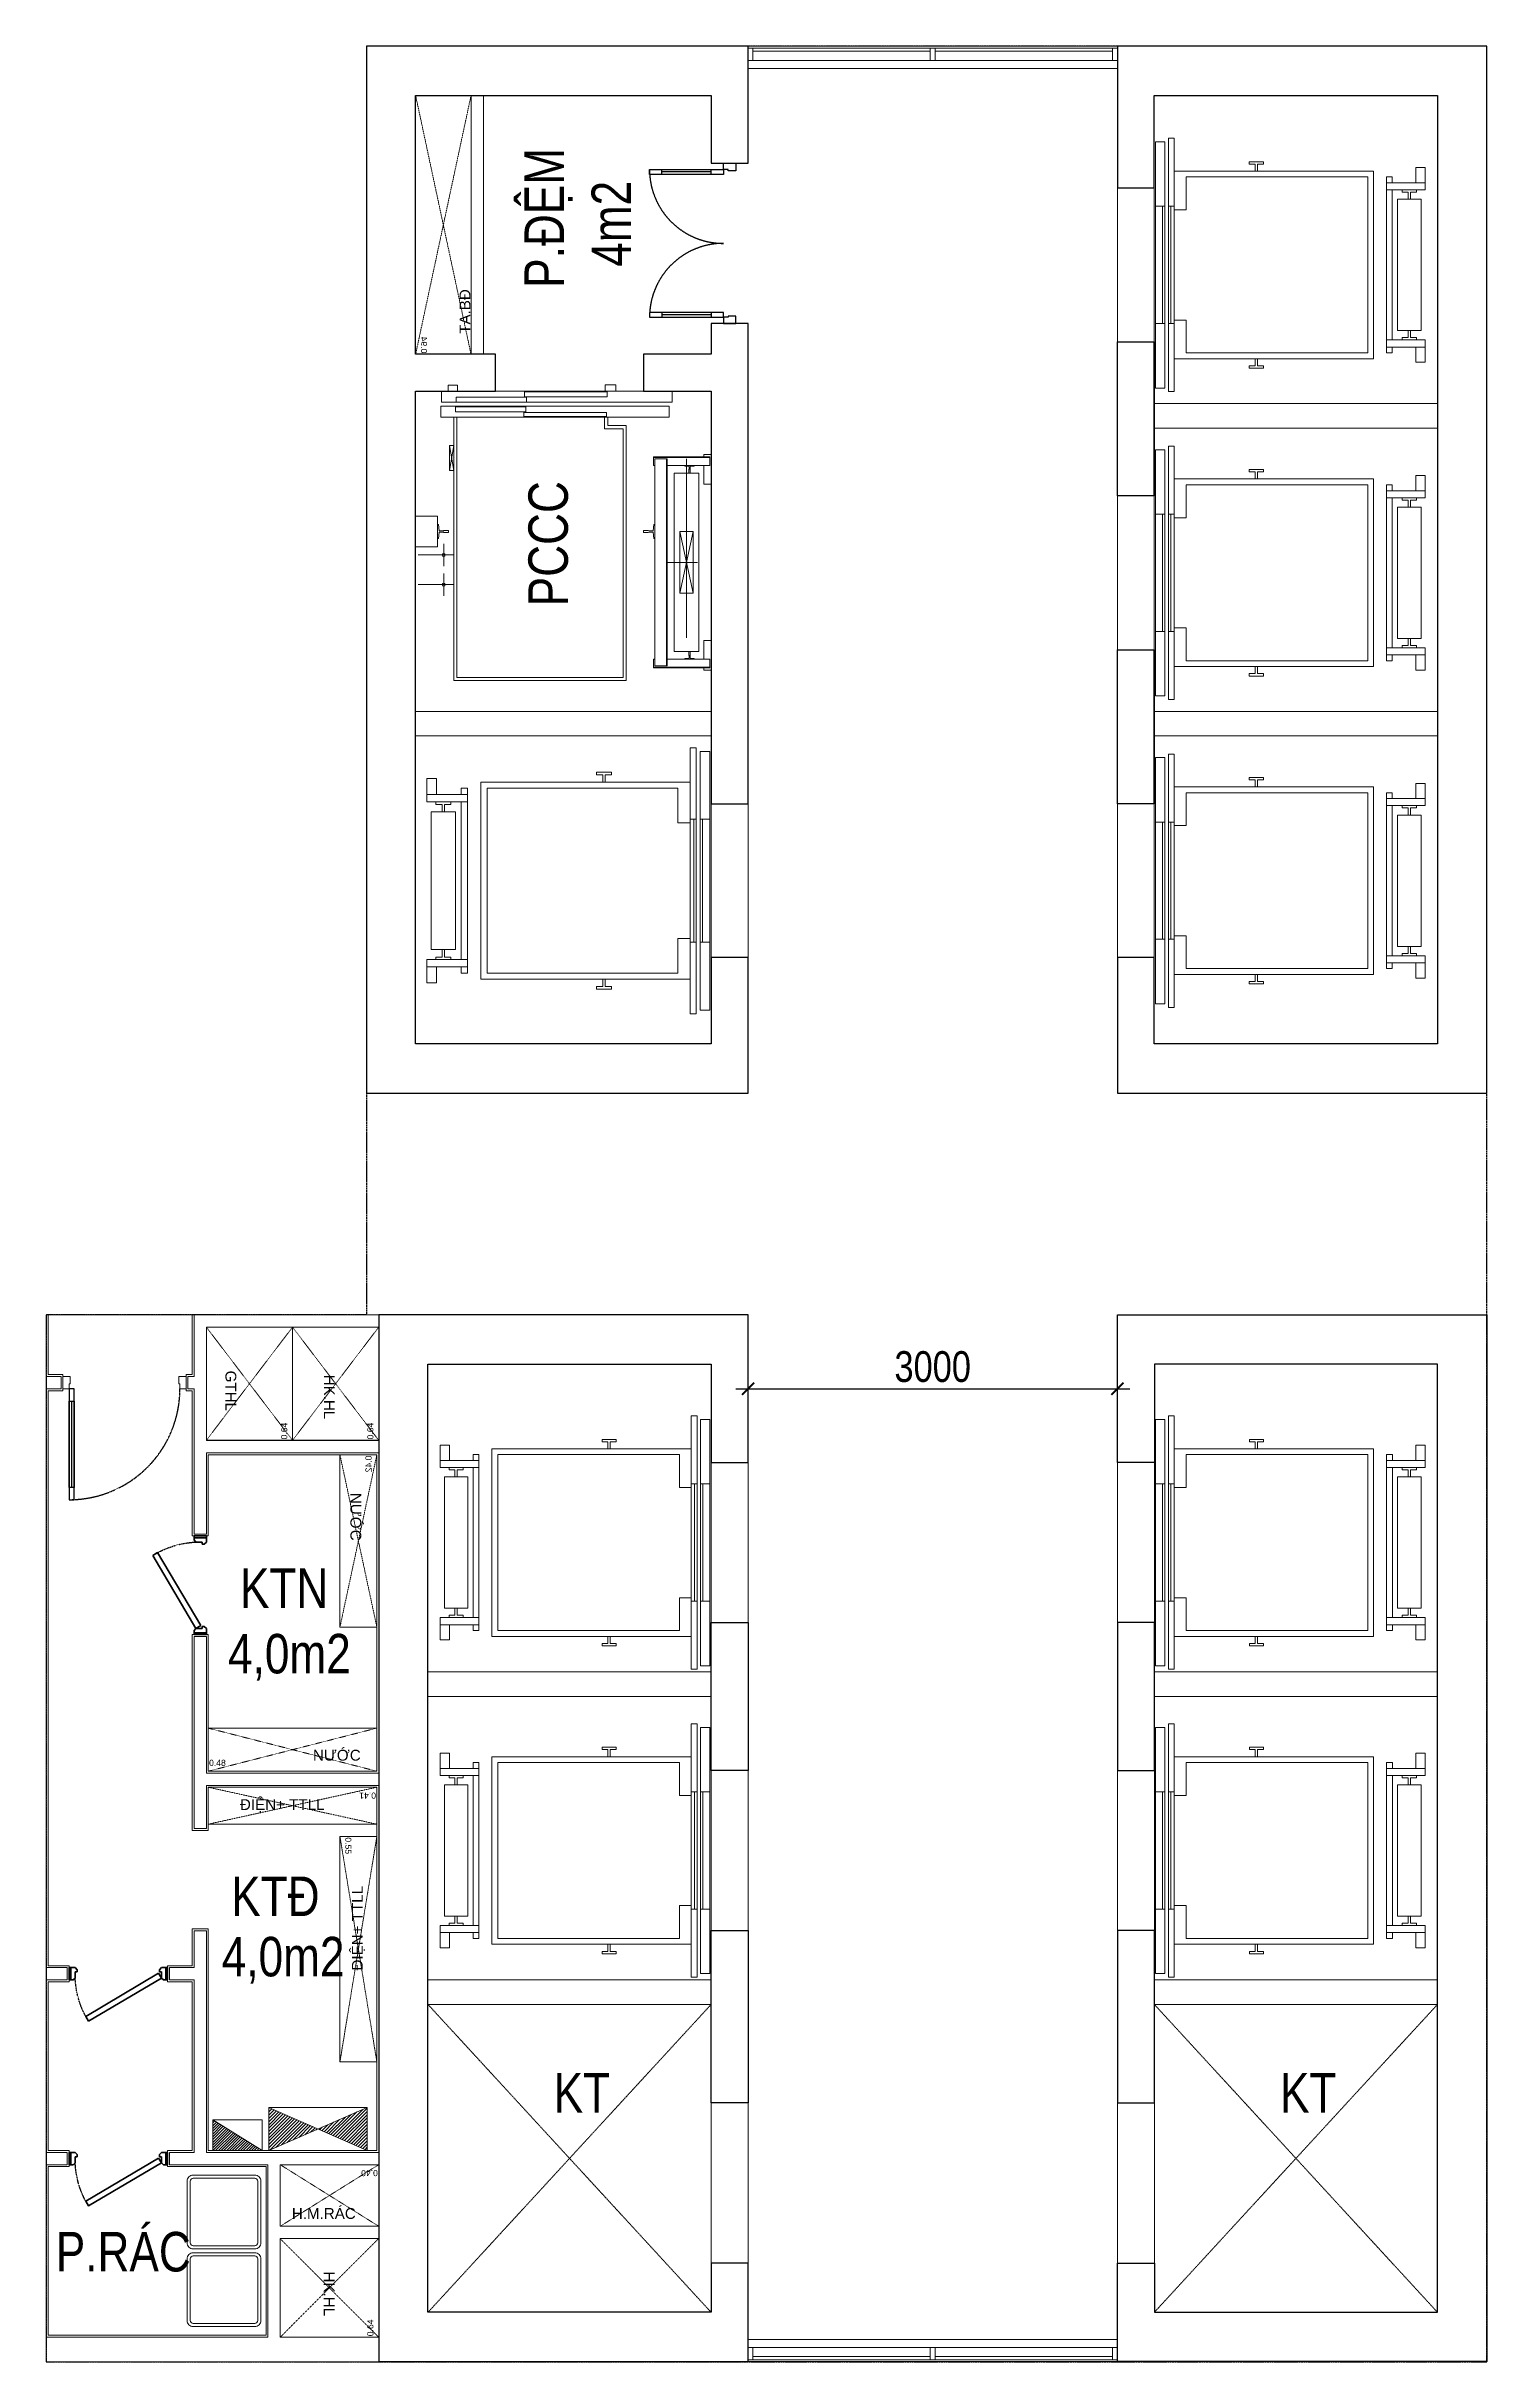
# Model space of a CAD drawing. Header units: millimetres. Extents: x -8700 to 3000, y -10301 to 8500.
import ezdxf
from ezdxf.enums import TextEntityAlignment as Align
from ezdxf.xclip import XClip

# ---------------------------------------------------------------- set-up
doc = ezdxf.new("R2010")
doc.units = ezdxf.units.MM
doc.header["$XCLIPFRAME"] = 2
for name, pattern in [('250602-MB CO CAU CĂN HO X1-3A-1$0$Xr_truc thang N3 tang dien hinh$0$T-Can ho$0$HIDDEN3', [0.2, 0.1, -0.1]), ('HIDDEN', [9.525, 6.35, -3.175]), ('HIDDEN3', [0.2, 0.1, -0.1]), ('Xr_truc thang N3 tang dien hinh$0$T-Can ho$0$HIDDEN3', [0.2, 0.1, -0.1]), ('XREF MB$0$HIDDEN', [0.375, 0.25, -0.125]), ('Xref Y2-Y4 ME$0$Xref MB Y2.Y4$0$Xr_truc thang N3 tang dien hinh$0$T-Can ho$0$HIDDEN3', [0.2, 0.1, -0.1])]:
    doc.linetypes.add(name, pattern=pattern)
doc.layers.get('0').update_dxf_attribs({"color": 231})
doc.layers.get('Defpoints').update_dxf_attribs({"color": 191})
for name, color, linetype in [('A-CONC', 2, 'Continuous'), ('A-DOOR', 142, 'Continuous'), ('MDI-BAO-TM', 3, 'HIDDEN'), ('S-DIM', 231, 'Continuous')]:
    doc.layers.add(name, color=color, linetype=linetype)
for name, color, linetype, lineweight in [('A-FNSH', 253, 'Continuous', 9), ('A-GLAZ', 141, 'Continuous', 13), ('A-HIDD', 45, 'HIDDEN', 9), ('A-LITE', 9, 'Continuous', 9), ('A-TEXT', 255, 'Continuous', 25), ('A-WALL', 1, 'Continuous', 13), ('ICU. CUA', 145, 'Continuous', 13)]:
    doc.layers.add(name, color=color, linetype=linetype, lineweight=lineweight)
doc.styles.add('250602-MB CO CAU CĂN HO X1-3A-1$0$Xr_truc thang N3 tang dien hinh$0$T-Can ho$0$Arial', font='arial.ttf')
doc.styles.add('MDI_Chu Thuong', font='arial.ttf', dxfattribs={"width": 0.8})
doc.styles.add('VTK_Arial', font='arial.ttf', dxfattribs={"width": 0.8})
doc.styles.add('Xr_truc thang N3 tang dien hinh$0$T-Can ho$0$Arial', font='arial.ttf')
doc.styles.add('Xref Y2-Y4 ME$0$Xref MB Y2.Y4$0$Xr_truc thang N3 tang dien hinh$0$T-Can ho$0$Arial', font='arial.ttf')
doc.dimstyles.new('A-2.5-DIM100', dxfattribs={"dimscale": 100, "dimtxt": 2.5, "dimasz": 1, "dimexe": 1, "dimexo": 0, "dimgap": 0.5, "dimtad": 1, "dimdec": 0, "dimzin": 12, "dimdsep": 46, "dimtxsty": 'VTK_Arial', "dimblk": 'ARCHTICK', "dimcen": 0, "dimdle": 1, "dimclrd": 256, "dimclre": 256, "dimclrt": 7, "dimadec": 1, "dimazin": 3, "dimtfac": 1, "dimtdec": 0, "dimtmove": 0, "dimatfit": 2, "dimfxl": 20, "dimtolj": 1, "dimtzin": 0, "dimlwd": -1, "dimlwe": -1, "dimarcsym": 0})

# ---------------------------------------------------------------- blocks, each defined once
blk = doc.blocks.new('x_loithangmay')
for p, q in [((-160, 500), (-110, 500)), ((-130, -500), (-130, 500)), ((-80, 500), (0, 500)), ((-60, -500), (-60, 500)), ((-160, -500), (-110, -500)), ((-80, -500), (0, -500))]:
    blk.add_line(p, q)
at = {"flags": 128}
for points in [[(-110, -1080), (-160, -1080), (-160, 1080), (-110, 1080)], [(-80, 1050), (0, 1050), (0, -1050), (-80, -1050)], [(-2220, 830), (-2300, 830), (-2300, 700), (-2220, 700)], [(-850, 860), (-800, 860), (-800, 880), (-920, 880), (-920, 860), (-870, 860), (-870, 800), (-850, 800)], [(-1970, 640), (-2020, 640), (-2020, -640), (-1970, -640), (-1970, 640), (-2300, 640), (-2300, 700), (-1970, 700)], [(-2155, 620), (-2105, 620), (-2105, 640), (-2225, 640), (-2225, 620), (-2175, 620), (-2175, 560), (-2155, 560)], [(-1970, 750), (-2020, 750), (-2020, 700), (-1970, 700)], [(-2065, 560), (-2265, 560), (-2265, -560), (-2065, -560)], [(-2155, -620), (-2105, -620), (-2105, -640), (-2225, -640), (-2225, -620), (-2175, -620), (-2175, -560), (-2155, -560)], [(-1970, -700), (-2020, -700), (-2020, -750), (-1970, -750), (-1970, -700), (-2300, -700), (-2300, -640), (-1970, -640)], [(-2220, -700), (-2300, -700), (-2300, -830), (-2220, -830)], [(-850, -860), (-800, -860), (-800, -880), (-920, -880), (-920, -860), (-870, -860), (-870, -800), (-850, -800)]]:
    blk.add_lwpolyline(points, close=True, dxfattribs=at)
for points in [[(-160, -800), (-1860, -800), (-1860, 800), (-160, 800)], [(-160, -470), (-260, -470), (-260, -750), (-1810, -750), (-1810, 750), (-260, 750), (-260, 470), (-160, 470)]]:
    blk.add_lwpolyline(points, dxfattribs=at)
blk = doc.blocks.new('*U16')
for p, q in [((40, 75), (1480, 75)), ((1520, 75), (2960, 75))]:
    blk.add_line(p, q)
for points in [[(0, 100), (40, 100), (40, 0), (0, 0)], [(0, 100), (3000, 100), (3000, 0), (0, 0)], [(1480, 100), (1520, 100), (1520, 0), (1480, 0)], [(2960, 100), (3000, 100), (3000, 0), (2960, 0)]]:
    blk.add_lwpolyline(points, close=True)
blk = doc.blocks.new('X_tm2_kt_i1')
at = {"layer": 'A-CONC'}
for points in [[(12210, -3000), (12210, -1800), (9210, -1800), (9210, -10300), (12210, -10300), (12210, -9500), (11910, -9500), (11910, -9900), (9610, -9900), (9610, -2200), (11910, -2200), (11910, -3000)], [(15210, -3000), (15210, -1800), (18210, -1800), (18210, -10300), (15210, -10300), (15210, -9500), (15510, -9500), (15510, -9900), (17810, -9900), (17810, -2200), (15510, -2200), (15510, -3000)], [(12210, -5500), (11910, -5500), (11910, -4300), (12210, -4300)], [(15210, -5500), (15510, -5500), (15510, -4300), (15210, -4300)], [(12210, -8200), (11910, -8200), (11910, -6800), (12210, -6800)], [(15210, -8200), (15510, -8200), (15510, -6800), (15210, -6800)]]:
    blk.add_lwpolyline(points, close=True, dxfattribs=at)
at = {"layer": 'A-LITE', "ltscale": 0.3}
for points in [[(11910, -3000), (12210, -3000), (12210, -4300), (11910, -4300)], [(15210, -3000), (15510, -3000), (15510, -4300), (15210, -4300)], [(11910, -5500), (12210, -5500), (12210, -6800), (11910, -6800)], [(15210, -5500), (15510, -5500), (15510, -6800), (15210, -6800)], [(11910, -8200), (12210, -8200), (12210, -9500), (11910, -9500)], [(15210, -8200), (15510, -8200), (15510, -9500), (15210, -9500)], [(12210, -10120), (15210, -10120), (15210, -10300), (12210, -10300)]]:
    blk.add_lwpolyline(points, close=True, dxfattribs=at)
at = {"layer": 'A-LITE', "linetype": 'HIDDEN', "ltscale": 0.3}
for points in [[(9610, -7400), (11910, -9900)], [(11910, -7400), (9610, -9900)], [(15510, -7400), (17810, -9900)], [(17810, -7400), (15510, -9900)]]:
    blk.add_lwpolyline(points, dxfattribs=at)
at = {"layer": 'A-WALL'}
for points in [[(9610, -4700), (11910, -4700), (11910, -4900), (9610, -4900)], [(17810, -4700), (15510, -4700), (15510, -4900), (17810, -4900)], [(9610, -7200), (11910, -7200), (11910, -7400), (9610, -7400)], [(17810, -7200), (15510, -7200), (15510, -7400), (17810, -7400)]]:
    blk.add_lwpolyline(points, close=True, dxfattribs=at)
at = {"layer": 'A-GLAZ', "ltscale": 0.3, "rotation": 180}
blk.add_blockref('*U16', (15210, -10185, 0), dxfattribs=at)
at = {"layer": 'A-LITE', "ltscale": 0.3, "yscale": 0.952168083658612, "zscale": 0.952168083658612}
for p, xscale in [((11900, -3650), 0.952168083658612), ((15520, -3650), -0.952168083658612), ((11900, -6150), 0.952168083658612), ((15520, -6150), -0.952168083658612)]:
    blk.add_blockref('x_loithangmay', p, dxfattribs=dict(at, xscale=xscale))
at = {"layer": 'A-TEXT', "ltscale": 0.3, "style": 'MDI_Chu Thuong', "width": 0.8}
for p in [(10631, -8278), (16531, -8278)]:
    blk.add_text('KT', height=321, dxfattribs=at).set_placement(p)
blk = doc.blocks.new('THANG TÀNG DH_dwg_MB DH 5T TC 180$0$2_thang maycuon$0$Z$W__23185-2265523-MẶT BẰNG TẦNG 08-11')
at = {"flags": 128}
blk.add_lwpolyline([(57, -89), (-57, -89), (-57, -81), (-4.75, -78), (-4.75, -41.25), (-8, -38), (-8, 0), (8, 0), (8, -38), (4.75, -41.25), (4.75, -78), (57, -81)], close=True, dxfattribs=at)
blk = doc.blocks.new('THANG TÀNG DH_dwg_tm1400x2100mb-2265527-MẶT BẰNG TẦNG 08-11')
for p, q in [((1812, 2080), (1817, 2080)), ((347, 1890), (1801, 1890)), ((710, 1945), (1210, 1835)), ((960, 1980), (960, 1730)), ((779, 0), (779, -290)), ((1020, 0), (1020, -290)), ((869, -82), (689, -82)), ((1110, -82), (930, -82))]:
    blk.add_line(p, q)
at = {"flags": 128}
for points in [[(325, 2090), (85, 2090), (85, 2030), (103, 2030), (85, 2030), (85, 2090), (325, 2090), (325, 2030), (173, 2030)], [(103, 2080), (108, 2080), (108, 1622), (103, 1622), (103, 2080), (108, 2080), (110, 2080), (118, 2080), (171, 2080), (173, 2080)], [(173, 1732), (173, 2080), (171, 2080), (118, 2080), (110, 2080), (108, 2080)], [(1747, 2030), (1595, 2030), (1595, 2090), (1835, 2090), (1835, 2030), (1817, 2030), (1835, 2030), (1835, 2090), (1595, 2090)], [(1812, 1622), (1817, 1622), (1817, 2080), (1812, 2080), (1810, 2080), (1802, 2080), (1810, 2080), (1812, 2080), (1812, 1622), (1810, 1622), (1802, 1622), (1749, 1622), (1747, 1622), (1747, 1632)], [(1747, 1732), (1747, 2080), (1802, 2080), (1747, 2080)], [(1210, 1945), (1210, 1835), (710, 1835), (710, 1945), (1210, 1945), (710, 1835)], [(120, 1729), (120, 1732), (1800, 1732), (1800, 1729)], [(1800, 1634), (1800, 1638), (1800, 1641), (1800, 1650), (1800, 1713), (1800, 1722), (1800, 1725), (1800, 1729), (120, 1729), (120, 1725), (120, 1722), (120, 1713), (120, 1650), (120, 1641), (120, 1638), (120, 1634)], [(2139, 1750), (2229, 1750), (2229, -105), (2140, -105), (2140, 1750)], [(108, 1622), (110, 1622), (118, 1622), (171, 1622), (173, 1622), (173, 1632)], [(2140, 0), (0, 0), (0, 1400), (2070, 1400), (2070, 1250), (2140, 1250)], [(2140, 25), (25, 25), (25, 1375), (2045, 1375), (2045, 1225), (2140, 1225)], [(2260, 590), (2300, 590), (2300, 20), (2260, 20)], [(2350, -25), (2350, -45), (2400, -45), (2400, 30), (2350, 30)], [(1085, -310), (1085, -132), (1335, -132), (1335, -310)], [(1705, -35), (1910, 0), (1910, -35), (1705, -35), (1705, 0), (1910, -35)]]:
    blk.add_lwpolyline(points, dxfattribs=at)
for points in [[(108, 2076), (108, 2075)], [(182, 1919), (180, 1952), (173, 1952), (173, 1878), (180, 1878), (182, 1911), (204, 1911), (205, 1910), (235, 1910), (235, 1920), (205, 1920), (204, 1919)], [(1685, 1790), (235, 1790), (235, 1990), (1685, 1990)], [(1738, 1919), (1740, 1952), (1747, 1952), (1747, 1878), (1740, 1878), (1738, 1911), (1716, 1911), (1715, 1910), (1685, 1910), (1685, 1920), (1715, 1920), (1716, 1919)], [(2350, 1775), (2350, -100), (2260, -100), (2260, 1775)], [(1800, 1632), (120, 1632), (120, 1634), (1800, 1634)], [(1153, 1632), (1267, 1632), (1267, 1624), (1215, 1620), (1215, 1584), (1218, 1580), (1218, 1542), (1202, 1542), (1202, 1580), (1205, 1584), (1205, 1620), (1153, 1624)], [(2145, 570), (2145, 1240), (2177, 1240), (2177, 570)], [(2345, 1245), (2345, 575), (2305, 575), (2305, 1245)], [(2400, 1315), (2400, 1230), (2350, 1230), (2350, 1315)], [(2224, 585), (2224, 15), (2182, 15), (2182, 585)]]:
    blk.add_lwpolyline(points, close=True, dxfattribs=at)
for centre in [(779, -82), (1020, -82)]:
    blk.add_circle(centre, 13)
at = {"zscale": -1}
blk.add_blockref('THANG TÀNG DH_dwg_MB DH 5T TC 180$0$2_thang maycuon$0$Z$W__23185-2265523-MẶT BẰNG TẦNG 08-11', (1210, -42), dxfattribs=at)
blk = doc.blocks.new('*U19')
blk.add_lwpolyline([(0, 0), (0, 450), (2100, 450), (2100, 0)], close=True)
at = {"linetype": 'Xr_truc thang N3 tang dien hinh$0$T-Can ho$0$HIDDEN3'}
for points in [[(0, 0), (2100, 450)], [(0, 450), (2100, 0)]]:
    blk.add_lwpolyline(points, dxfattribs=at)
at = {"style": 'Xr_truc thang N3 tang dien hinh$0$T-Can ho$0$Arial'}
blk.add_text('0.94', height=50, dxfattribs=at).set_placement((7, 43))
blk.add_attdef('--', text='', height=88, dxfattribs=at).set_placement((127, 190), align=Align.MIDDLE_CENTER)
blk = doc.blocks.new('*U30')
for p, q in [((-500, -90), (-500, -50)), ((-100, -70), (-500, -70)), ((-100, -90), (-100, -50)), ((-500, -1210), (-500, -1250)), ((-100, -1230), (-500, -1230)), ((-100, -1210), (-100, -1250))]:
    blk.add_line(p, q)
for points in [[(100, 0), (100, -60), (40, -60), (40, -50), (0, -50), (0, 0)], [(0, -50), (0, -90), (-600, -90), (-600, -50)], [(0, -1250), (0, -1210), (-600, -1210), (-600, -1250)], [(100, -1300), (100, -1240), (40, -1240), (40, -1250), (0, -1250), (0, -1300)]]:
    blk.add_lwpolyline(points, close=True)
at = {"linetype": 'HIDDEN', "ltscale": 1000}
for centre, start, end in [((0, -50), 180, 270), ((0, -1250), 90, 180)]:
    blk.add_arc(centre, 600, start, end, dxfattribs=at)
blk = doc.blocks.new('x_tm1_kt_i1')
for p, q in [((0, 4850), (0, 6100)), ((300, 4850), (300, 6100)), ((0, 2350), (0, 3600)), ((300, 2350), (300, 3600))]:
    blk.add_line(p, q)
at = {"layer": 'A-CONC'}
for points in [[(-3000, 7550), (-3000, 8500), (-6100, 8500), (-6100, 0), (-3000, 0), (-3000, 1100), (-3300, 1100), (-3300, 400), (-5700, 400), (-5700, 5700), (-5050, 5700), (-5050, 6000), (-5700, 6000), (-5700, 8100), (-3300, 8100), (-3300, 7550)], [(-3300, 7550), (-3000, 7550)]]:
    blk.add_lwpolyline(points, dxfattribs=at)
for points in [[(300, 1100), (0, 1100), (0, 0), (3000, 0), (3000, 8500), (0, 8500), (0, 7350), (300, 7350), (300, 8100), (2600, 8100), (2600, 400), (300, 400)], [(-3300, 6000), (-3850, 6000), (-3850, 5700), (-3300, 5700), (-3300, 2350), (-3000, 2350), (-3000, 6250), (-3300, 6250)], [(0, 6100), (300, 6100), (300, 4850), (0, 4850)], [(0, 3600), (300, 3600), (300, 2350), (0, 2350)]]:
    blk.add_lwpolyline(points, close=True, dxfattribs=at)
at = {"layer": 'A-LITE', "ltscale": 0.3}
for points in [[(-3000, 8320), (0, 8320), (0, 8500), (-3000, 8500)], [(0, 7350), (300, 7350), (300, 6100), (0, 6100)], [(0, 4850), (300, 4850), (300, 3600), (0, 3600)], [(-3300, 2350), (-3000, 2350), (-3000, 1100), (-3300, 1100)], [(0, 2350), (300, 2350), (300, 1100), (0, 1100)]]:
    blk.add_lwpolyline(points, close=True, dxfattribs=at)
at = {"layer": 'A-WALL'}
for points in [[(-5250, 8100), (-5150, 8100), (-5150, 6000), (-5250, 6000)], [(300, 5600), (2600, 5600), (2600, 5400), (300, 5400)], [(-5700, 3100), (-3300, 3100), (-3300, 2900), (-5700, 2900)], [(300, 3100), (2600, 3100), (2600, 2900), (300, 2900)]]:
    blk.add_lwpolyline(points, close=True, dxfattribs=at)
at = {"layer": 'A-DOOR'}
blk.add_blockref('*U30', (-3200, 7550), dxfattribs=at)
at = {"layer": 'A-GLAZ', "ltscale": 0.3, "xscale": -1}
blk.add_blockref('*U16', (0, 8385, 0), dxfattribs=at)
at = {"layer": 'A-HIDD'}
ref = blk.add_blockref('*U19', (-5700, 6000), dxfattribs=dict(at, xscale=-1, rotation=269.9983905956681))
ref.add_attrib('--', 'TA.BÐ', dxfattribs={"layer": '0', "height": 88, "rotation": 89.9984, "style": 'Xr_truc thang N3 tang dien hinh$0$T-Can ho$0$Arial'}).set_placement((-5299, 6347), align=Align.MIDDLE_CENTER)
at = {"layer": 'A-LITE', "ltscale": 0.3, "xscale": -0.952168083658612, "yscale": 0.952168083658612, "zscale": 0.952168083658612}
for p in [(310, 6725), (310, 4225), (310, 1725)]:
    blk.add_blockref('x_loithangmay', p, dxfattribs=at)
at = {"layer": 'A-LITE', "ltscale": 0.3, "xscale": -1, "zscale": -1, "rotation": 270.0016094043318}
blk.add_blockref('THANG TÀNG DH_dwg_tm1400x2100mb-2265527-MẶT BẰNG TẦNG 08-11', (-5390, 3350), dxfattribs=at)
at = {"layer": 'A-LITE', "ltscale": 0.3}
blk.add_blockref('x_loithangmay', (-3310, 1725), dxfattribs=at)
at = {"layer": 'A-TEXT', "ltscale": 0.3, "style": 'MDI_Chu Thuong', "width": 0.8}
blk.add_text('PCCC', height=321, rotation=90, dxfattribs=at).set_placement((-4463, 3953))
at = {"layer": 'A-TEXT', "ltscale": 0.3, "char_height": 320.983, "width": 1167.22, "attachment_point": 1, "rotation": 90, "line_spacing_factor": 0.941778, "style": 'MDI_Chu Thuong'}
for s, insert in [('\\pt1016,2032,3048,4064,5080,6096,7112,8128,9144,10160,11176,12192,13208,14224,15240,16256,17272,18288,19304,20320,21336,22352,23368,24384,25400,26416,27432,28448,29464,30480,31496,32512;P.ĐỆM', (-4816, 6539)), ('\\pxt4.8381,9.67619,14.51429,19.35238,24.19048,29.02857,33.86667,38.70476,43.54286,48.38095,53.21905,58.05714,62.89524,67.73333,72.57143,77.40952,82.24762,87.08571,91.92381,96.7619,101.6,106.4381,111.27619,116.11429,120.95238,125.79048,130.62857,135.46667,140.30476,145.14286,149.98095,154.81905;4m2', (-4271, 6710))]:
    blk.add_mtext(s, dxfattribs=dict(at, insert=insert))
blk = doc.blocks.new('*U14')
blk.add_lwpolyline([(0, 0), (0, 700), (919, 700), (919, 0)], close=True)
at = {"linetype": 'Xr_truc thang N3 tang dien hinh$0$T-Can ho$0$HIDDEN3'}
for points in [[(0, 0), (919, 700)], [(0, 700), (919, 0)]]:
    blk.add_lwpolyline(points, dxfattribs=at)
at = {"style": 'Xr_truc thang N3 tang dien hinh$0$T-Can ho$0$Arial'}
blk.add_text('0.64', height=50, dxfattribs=at).set_placement((7, 43))
blk.add_attdef('--', text='', height=88, dxfattribs=at).set_placement((127, 190), align=Align.MIDDLE_CENTER)
blk = doc.blocks.new('*U10')
blk.add_lwpolyline([(0, 0), (0, 700), (919, 700), (919, 0)], close=True)
at = {"linetype": '250602-MB CO CAU CĂN HO X1-3A-1$0$Xr_truc thang N3 tang dien hinh$0$T-Can ho$0$HIDDEN3'}
for points in [[(0, 0), (919, 700)], [(0, 700), (919, 0)]]:
    blk.add_lwpolyline(points, dxfattribs=at)
at = {"style": '250602-MB CO CAU CĂN HO X1-3A-1$0$Xr_truc thang N3 tang dien hinh$0$T-Can ho$0$Arial'}
blk.add_text('0.64', height=50, dxfattribs=at).set_placement((7, 43))
blk.add_attdef('--', text='', height=88, dxfattribs=at).set_placement((127, 190), align=Align.MIDDLE_CENTER)
blk = doc.blocks.new('*U22')
blk.add_lwpolyline([(0, 0), (0, 350), (1370, 350), (1370, 0)], close=True)
at = {"linetype": 'Xref Y2-Y4 ME$0$Xref MB Y2.Y4$0$Xr_truc thang N3 tang dien hinh$0$T-Can ho$0$HIDDEN3'}
for points in [[(0, 0), (1370, 350)], [(0, 350), (1370, 0)]]:
    blk.add_lwpolyline(points, dxfattribs=at)
at = {"style": 'Xref Y2-Y4 ME$0$Xref MB Y2.Y4$0$Xr_truc thang N3 tang dien hinh$0$T-Can ho$0$Arial'}
blk.add_text('0.48', height=50, dxfattribs=at).set_placement((7, 43))
blk.add_attdef('--', text='', height=88, dxfattribs=at).set_placement((127, 190), align=Align.MIDDLE_CENTER)
blk = doc.blocks.new('*U13')
blk.add_lwpolyline([(0, 0), (0, 300), (1400, 300), (1400, 0)], close=True)
at = {"linetype": 'Xref Y2-Y4 ME$0$Xref MB Y2.Y4$0$Xr_truc thang N3 tang dien hinh$0$T-Can ho$0$HIDDEN3'}
for points in [[(0, 0), (1400, 300)], [(0, 300), (1400, 0)]]:
    blk.add_lwpolyline(points, dxfattribs=at)
at = {"style": 'Xref Y2-Y4 ME$0$Xref MB Y2.Y4$0$Xr_truc thang N3 tang dien hinh$0$T-Can ho$0$Arial'}
blk.add_text('0.42', height=50, dxfattribs=at).set_placement((7, 43))
blk.add_attdef('--', text='', height=88, dxfattribs=at).set_placement((127, 190), align=Align.MIDDLE_CENTER)
blk = doc.blocks.new('TUCC')
at = {"layer": 'A-FNSH'}
h = blk.add_hatch(dxfattribs=at)
h.set_pattern_fill('ANSI31', color=8, scale=5, angle=90)
h.set_pattern_definition([(135, (159303.51, -210150.06), (-11.2253, -11.2253), [])])
h.paths.add_polyline_path([(159304, -210150), (159054, -210550), (159304, -210550)])
for p, q in [((159054, -210550), (159054, -210150)), ((159054, -210550), (159304, -210150)), ((159054, -210150), (159304, -210150)), ((159304, -210150), (159304, -210550)), ((159304, -210550), (159054, -210550))]:
    blk.add_line(p, q, dxfattribs=at)
blk = doc.blocks.new('*X6')
at = {"color": 0}
for p, q in [((32025, 38840), (32032, 38847)), ((32025, 38813), (32051, 38839)), ((32025, 38787), (32069, 38831)), ((32025, 38760), (32087, 38823)), ((32025, 38734), (32106, 38815)), ((32025, 38707), (32124, 38807)), ((32025, 38681), (32143, 38798)), ((32025, 38654), (32161, 38790)), ((32025, 38628), (32180, 38782)), ((32025, 38601), (32198, 38774)), ((32025, 38575), (32217, 38766)), ((32025, 38548), (32235, 38758)), ((32025, 38522), (32253, 38750)), ((32034, 38504), (32272, 38742)), ((32081, 38524), (32290, 38734)), ((32475, 38653), (32552, 38731)), ((32493, 38645), (32600, 38751)), ((32512, 38637), (32647, 38772)), ((32530, 38629), (32694, 38793)), ((32549, 38621), (32741, 38813)), ((32567, 38613), (32788, 38834)), ((32586, 38605), (32825, 38844)), ((32604, 38597), (32825, 38818)), ((32622, 38589), (32825, 38791)), ((32641, 38581), (32825, 38765)), ((32659, 38572), (32825, 38738)), ((32128, 38545), (32309, 38726)), ((32175, 38566), (32327, 38718)), ((32222, 38586), (32346, 38710)), ((32270, 38607), (32364, 38702)), ((32317, 38628), (32383, 38694)), ((32364, 38648), (32401, 38685)), ((32411, 38669), (32420, 38677)), ((32438, 38669), (32458, 38689)), ((32456, 38661), (32505, 38710)), ((32678, 38564), (32825, 38712)), ((32696, 38556), (32825, 38685)), ((32715, 38548), (32825, 38659)), ((32733, 38540), (32825, 38632)), ((32752, 38532), (32825, 38606)), ((32770, 38524), (32825, 38579)), ((32788, 38516), (32825, 38553)), ((32807, 38508), (32825, 38526))]:
    blk.add_line(p, q, dxfattribs=at)
blk = doc.blocks.new('P3')
at = {"layer": 'A-FNSH'}
for p, q in [((-400, 175), (400, 175)), ((-400, 175), (400, -175)), ((-400, -175), (400, 175)), ((-400, -175), (-400, 175)), ((400, 175), (400, -175)), ((400, -175), (-400, -175))]:
    blk.add_line(p, q, dxfattribs=at)
at = {"layer": 'A-FNSH', "color": 8}
blk.add_blockref('*X6', (-32425, -38675), dxfattribs=at)
blk = doc.blocks.new('*U23')
blk.add_lwpolyline([(0, 0), (0, 300), (1370, 300), (1370, 0)], close=True)
at = {"linetype": 'Xref Y2-Y4 ME$0$Xref MB Y2.Y4$0$Xr_truc thang N3 tang dien hinh$0$T-Can ho$0$HIDDEN3'}
for points in [[(0, 0), (1370, 300)], [(0, 300), (1370, 0)]]:
    blk.add_lwpolyline(points, dxfattribs=at)
at = {"style": 'Xref Y2-Y4 ME$0$Xref MB Y2.Y4$0$Xr_truc thang N3 tang dien hinh$0$T-Can ho$0$Arial'}
blk.add_text('0.41', height=50, dxfattribs=at).set_placement((7, 43))
blk.add_attdef('--', text='', height=88, dxfattribs=at).set_placement((127, 190), align=Align.MIDDLE_CENTER)
blk = doc.blocks.new('*U15')
blk.add_lwpolyline([(0, 0), (0, 300), (1830, 300), (1830, 0)], close=True)
at = {"linetype": 'Xref Y2-Y4 ME$0$Xref MB Y2.Y4$0$Xr_truc thang N3 tang dien hinh$0$T-Can ho$0$HIDDEN3'}
for points in [[(0, 0), (1830, 300)], [(0, 300), (1830, 0)]]:
    blk.add_lwpolyline(points, dxfattribs=at)
at = {"style": 'Xref Y2-Y4 ME$0$Xref MB Y2.Y4$0$Xr_truc thang N3 tang dien hinh$0$T-Can ho$0$Arial'}
blk.add_text('0.55', height=50, dxfattribs=at).set_placement((7, 43))
blk.add_attdef('--', text='', height=88, dxfattribs=at).set_placement((127, 190), align=Align.MIDDLE_CENTER)
blk = doc.blocks.new('*U11')
blk.add_lwpolyline([(0, 0), (0, 500), (800, 500), (800, 0)], close=True)
at = {"linetype": 'Xref Y2-Y4 ME$0$Xref MB Y2.Y4$0$Xr_truc thang N3 tang dien hinh$0$T-Can ho$0$HIDDEN3'}
for points in [[(0, 0), (800, 500)], [(0, 500), (800, 0)]]:
    blk.add_lwpolyline(points, dxfattribs=at)
at = {"style": 'Xref Y2-Y4 ME$0$Xref MB Y2.Y4$0$Xr_truc thang N3 tang dien hinh$0$T-Can ho$0$Arial'}
blk.add_text('0.40', height=50, dxfattribs=at).set_placement((7, 43))
blk.add_attdef('--', text='', height=88, dxfattribs=at).set_placement((127, 190), align=Align.MIDDLE_CENTER)
blk = doc.blocks.new('*U12')
blk.add_lwpolyline([(0, 0), (0, 800), (800, 800), (800, 0)], close=True)
at = {"linetype": 'Xr_truc thang N3 tang dien hinh$0$T-Can ho$0$HIDDEN3'}
for points in [[(0, 0), (800, 800)], [(0, 800), (800, 0)]]:
    blk.add_lwpolyline(points, dxfattribs=at)
at = {"style": 'Xr_truc thang N3 tang dien hinh$0$T-Can ho$0$Arial'}
blk.add_text('0.64', height=50, dxfattribs=at).set_placement((7, 43))
blk.add_attdef('--', text='', height=88, dxfattribs=at).set_placement((127, 190), align=Align.MIDDLE_CENTER)
blk = doc.blocks.new('s1_cuaky_830')
at = {"lineweight": 35, "extrusion": (0, 0, -1)}
for p, q in [((18104, -3731), (18065, -3754)), ((18415, -4346), (18065, -3754)), ((18454, -4323), (18104, -3731)), ((18500, -3596), (18400, -3596)), ((18400, -3596), (18400, -3611)), ((18500, -3611), (18400, -3611)), ((18400, -3611), (18400, -3628)), ((18400, -3611), (18490, -3611)), ((18400, -3628), (18415, -3646)), ((18415, -3646), (18465, -3646)), ((18465, -3646), (18465, -3661)), ((18465, -3661), (18483, -3661)), ((18483, -3661), (18500, -3646)), ((18500, -3611), (18500, -3596)), ((18500, -3646), (18500, -3611)), ((18454, -4323), (18415, -4346)), ((18415, -4346), (18400, -4363)), ((18400, -4363), (18400, -4381)), ((18400, -4381), (18500, -4381)), ((18400, -4381), (18400, -4396)), ((18490, -4381), (18400, -4381)), ((18400, -4396), (18500, -4396)), ((18465, -4346), (18415, -4346)), ((18465, -4331), (18465, -4346)), ((18483, -4331), (18465, -4331)), ((18500, -4346), (18483, -4331)), ((18500, -4381), (18500, -4346)), ((18500, -4396), (18500, -4381))]:
    blk.add_line(p, q, dxfattribs=at)
at = {"linetype": 'HIDDEN3', "extrusion": (0, 0, -1)}
blk.add_arc((-18445, -4361), 716, 57.9031, 87.5657, dxfattribs=at)
blk = doc.blocks.new('s1_thungrac')
for points in [[(19311, -9385), (18811, -9385, -0.414214), (18761, -9335), (18761, -8835, -0.414214), (18811, -8785), (19311, -8785, -0.414214), (19361, -8835), (19361, -9335, -0.414214)], [(19311, -9360), (18811, -9360, -0.414214), (18786, -9335), (18786, -8835, -0.414214), (18811, -8810), (19311, -8810, -0.414214), (19336, -8835), (19336, -9335, -0.414214)]]:
    blk.add_lwpolyline(points, format="xyb", close=True)
blk = doc.blocks.new('*U28')
blk.add_line((-70, 100), (-70, 800))
for points in [[(-50, 0), (-50, 900), (-90, 900), (-90, 0)], [(-50, 100), (-90, 100), (-90, 800), (-50, 800)]]:
    blk.add_lwpolyline(points, close=True)
at = {"linetype": 'XREF MB$0$HIDDEN'}
blk.add_arc((-50, 0), 900, 90, 180, dxfattribs=at)
at = {"layer": 'ICU. CUA'}
for points in [[(-1000, -100), (-940, -100), (-940, -40), (-950, -40), (-950, 0), (-1000, 0)], [(0, -100), (-60, -100), (-60, -40), (-50, -40), (-50, 0), (0, 0)]]:
    blk.add_lwpolyline(points, close=True, dxfattribs=at)
blk = doc.blocks.new('x_kt_i1_8500')
at = {"layer": 'A-FNSH', "ltscale": 0.3}
blk.add_lwpolyline([(18933, -8586), (20303, -8586), (20303, -5636), (18933, -5636), (18933, -5986), (18803, -5986), (18803, -4396), (18933, -4396), (18933, -5506), (20303, -5506), (20303, -2936), (18933, -2936), (18933, -3596), (18803, -3596), (18803, -2416), (18753, -2416), (18753, -2286), (18803, -2286), (18803, -1786), (20533, -1786), (20533, -10316), (20318, -10316), (17618, -10316), (17403, -10316), (17403, -1786), (17633, -1786), (17633, -2286), (17753, -2286), (17753, -2416), (17633, -2416), (17633, -7086), (17803, -7086), (17803, -7216), (17633, -7216), (17633, -8586), (17803, -8586), (17803, -8716), (17633, -8716), (17633, -10086), (19403, -10086), (19403, -8716), (18603, -8716), (18603, -8586), (18803, -8586), (18803, -7216), (18603, -7216), (18603, -7086), (18803, -7086), (18803, -6786), (18933, -6786)], close=True, dxfattribs=at)
at = {"layer": 'A-WALL'}
for points in [[(20318, -8601), (20318, -5621), (18918, -5621), (18918, -5971), (18818, -5971), (18818, -4411), (18918, -4411), (18918, -5521), (20318, -5521), (20318, -2921), (18918, -2921), (18918, -3581), (18818, -3581), (18818, -2401), (18768, -2401), (18768, -2301), (18818, -2301), (18818, -1801), (20518, -1801), (20518, -10301), (20318, -10301), (17618, -10301), (17418, -10301), (17418, -1801), (17618, -1801), (17618, -2301), (17738, -2301), (17738, -2401), (17618, -2401), (17618, -7101), (17788, -7101), (17788, -7201), (17618, -7201), (17618, -8601), (17788, -8601), (17788, -8701), (17618, -8701), (17618, -10101), (19418, -10101), (19418, -8701), (18618, -8701), (18618, -8601), (18818, -8601), (18818, -7201), (18618, -7201), (18618, -7101), (18818, -7101), (18818, -6801), (18918, -6801), (18918, -8601)], [(18918, -1901), (18918, -2821), (20318, -2821), (20318, -1901)], [(20318, -1901), (20318, -1901), (20318, -1901)], [(20318, -9201), (20318, -8701), (19518, -8701), (19518, -9201)], [(19518, -9301), (19518, -10101), (20318, -10101), (20318, -9301)]]:
    blk.add_lwpolyline(points, close=True, dxfattribs=at)
at = {"layer": 'A-DOOR', "ltscale": 0.3, "xscale": 1.000257109844844, "yscale": 1.000257109844844, "zscale": 1.000257109844844, "rotation": 180.0023196006857}
blk.add_blockref('*U28', (17753, -2401), dxfattribs=at)
at = {"layer": 'A-DOOR', "ltscale": 0.3}
blk.add_blockref('s1_cuaky_830', (418, 0), dxfattribs=at)
at = {"layer": 'A-DOOR', "ltscale": 0.3, "rotation": 90}
for p in [(14207, -25601), (14207, -27101)]:
    blk.add_blockref('s1_cuaky_830', p, dxfattribs=at)
at = {"layer": 'A-FNSH', "color": 7}
for name, p, rotation in [('P3', (19825, -8411), 0.001102467970472781), ('TUCC', (229517, 150722), 270.0011024679706)]:
    blk.add_blockref(name, p, dxfattribs=dict(at, rotation=rotation))
at = {"layer": 'A-LITE', "linetype": 'HIDDEN', "ltscale": 0.3}
ref = blk.add_blockref('*U10', (19618, -2819), dxfattribs=dict(at, rotation=90.00110246797065))
ref.add_attrib('--', 'GTHL', dxfattribs={"layer": '0', "height": 88, "rotation": 270.0011, "style": '250602-MB CO CAU CĂN HO X1-3A-1$0$Xr_truc thang N3 tang dien hinh$0$T-Can ho$0$Arial'}).set_placement((19117, -2417), align=Align.MIDDLE_CENTER)
ref = blk.add_blockref('*U14', (20318, -2819), dxfattribs=dict(at, rotation=90.00110246797065))
ref.add_attrib('--', 'HK.HL', dxfattribs={"layer": '0', "height": 88, "rotation": 270.0011, "style": 'Xr_truc thang N3 tang dien hinh$0$T-Can ho$0$Arial'}).set_placement((19917, -2467), align=Align.MIDDLE_CENTER)
ref = blk.add_blockref('*U13', (20303, -2936), dxfattribs=dict(at, xscale=-1, rotation=90.00110246168099))
ref.add_attrib('--', 'NƯỚC', dxfattribs={"layer": '0', "height": 88, "rotation": 270.0011, "style": 'Xref Y2-Y4 ME$0$Xref MB Y2.Y4$0$Xr_truc thang N3 tang dien hinh$0$T-Can ho$0$Arial'}).set_placement((20132, -3440, 0), align=Align.MIDDLE_CENTER)
ref = blk.add_blockref('*U22', (18933, -5506), dxfattribs=dict(at, rotation=0.001102467970472781))
ref.add_attrib('--', 'NƯỚC', dxfattribs={"layer": '0', "height": 88, "rotation": 0.0011, "style": 'Xref Y2-Y4 ME$0$Xref MB Y2.Y4$0$Xr_truc thang N3 tang dien hinh$0$T-Can ho$0$Arial'}).set_placement((19978, -5376, 0), align=Align.MIDDLE_CENTER)
ref = blk.add_blockref('*U23', (20303, -5636), dxfattribs=dict(at, rotation=180.0011024679706))
ref.add_attrib('--', 'ĐIỆN+ TTLL', dxfattribs={"layer": '0', "height": 88, "rotation": 0.0011, "style": 'Xref Y2-Y4 ME$0$Xref MB Y2.Y4$0$Xr_truc thang N3 tang dien hinh$0$T-Can ho$0$Arial'}).set_placement((19534, -5777, 0), align=Align.MIDDLE_CENTER)
ref = blk.add_blockref('*U15', (20003, -6036), dxfattribs=dict(at, rotation=270.0011024742526))
ref.add_attrib('--', 'ĐIỆN+ TTLL', dxfattribs={"layer": '0', "height": 88, "rotation": 90.0011, "style": 'Xref Y2-Y4 ME$0$Xref MB Y2.Y4$0$Xr_truc thang N3 tang dien hinh$0$T-Can ho$0$Arial'}).set_placement((20144, -6781, 0), align=Align.MIDDLE_CENTER)
blk.add_blockref('s1_thungrac', (0, 0), dxfattribs=at)
ref = blk.add_blockref('*U11', (20318, -8701), dxfattribs=dict(at, rotation=179.99660431415))
ref.add_attrib('--', 'H.M.RÁC', dxfattribs={"layer": '0', "height": 88, "rotation": 359.9966, "style": 'Xref Y2-Y4 ME$0$Xref MB Y2.Y4$0$Xr_truc thang N3 tang dien hinh$0$T-Can ho$0$Arial'}).set_placement((19872, -9097, 0), align=Align.MIDDLE_CENTER)
ref = blk.add_blockref('*U12', (20318, -10101), dxfattribs=dict(at, rotation=90.00110246797065))
ref.add_attrib('--', 'HK.HL', dxfattribs={"layer": '0', "height": 88, "rotation": 270.0011, "style": 'Xr_truc thang N3 tang dien hinh$0$T-Can ho$0$Arial'}).set_placement((19916, -9749), align=Align.MIDDLE_CENTER)
at = {"layer": 'A-LITE', "linetype": 'HIDDEN', "ltscale": 0.3, "xscale": -1, "rotation": 180}
blk.add_blockref('s1_thungrac', (0, -18801), dxfattribs=at)
at = {"layer": 'A-TEXT', "ltscale": 0.3, "style": 'MDI_Chu Thuong', "width": 0.8}
for s, p in [('KTN', (19191, -4180)), ('4,0m2', (19094, -4712)), ('KTĐ', (19120, -6682)), ('4,0m2', (19043, -7172)), ('P.RÁC', (17695, -9568))]:
    blk.add_text(s, height=321, dxfattribs=at).set_placement(p)
blk = doc.blocks.new('_ArchTick')
at = {"color": 0, "linetype": 'ByBlock', "const_width": 0.15}
blk.add_lwpolyline([(-0.5, -0.5), (0.5, 0.5)], dxfattribs=at)
blk = doc.blocks.new('*D31')
at = {"layer": 'Defpoints', "color": 0, "transparency": 16777216}
for p in [(-3000, -2400), (0, -2400), (0, -2400)]:
    blk.add_point(p, dxfattribs=at)
at = {"layer": 'S-DIM', "transparency": 16777216}
for p, q in [((-3100, -2400), (100, -2400)), ((-3000, -2400), (-3000, -2300)), ((0, -2400), (0, -2300))]:
    blk.add_line(p, q, dxfattribs=at)
at = {"layer": 'S-DIM', "transparency": 16777216, "xscale": 100, "yscale": 100, "zscale": 100, "rotation": 180}
blk.add_blockref('_ArchTick', (-3000, -2400), dxfattribs=at)
at = {"layer": 'S-DIM', "transparency": 16777216, "xscale": 100, "yscale": 100, "zscale": 100}
blk.add_blockref('_ArchTick', (0, -2400), dxfattribs=at)
at = {"layer": 'S-DIM', "color": 7, "transparency": 16777216, "insert": (-1500, -2222), "char_height": 250, "attachment_point": 5, "style": 'VTK_Arial'}
blk.add_mtext('\\A1;3000', dxfattribs=at)

msp = doc.modelspace()

# ---------------------------------------------------------------- linework, layer by layer
at = {"layer": 'A-LITE', "ltscale": 0.3}
msp.add_lwpolyline([(-8700, -1800.6), (-6000, -1800.6), (-6000, -10300.6), (-8700, -10300.6)], close=True, dxfattribs=at)
at = {"layer": 'MDI-BAO-TM'}
msp.add_lwpolyline([(-6100, 8500), (-6100, -1800.6), (-8700, -1800.6), (-8700, -10300.6), (3000, -10300.6), (3000, 8500)], close=True, dxfattribs=at)

# ---------------------------------------------------------------- block references
at = {"layer": 'A-CONC'}
for name, p in [('x_tm1_kt_i1', (0, 0)), ('X_tm2_kt_i1', (-15209.7, 0.3))]:
    msp.add_blockref(name, p, dxfattribs=at)
at = {"layer": 'A-WALL'}
ref = msp.add_blockref('x_kt_i1_8500', (-26317.8, 0), dxfattribs=at)
XClip(ref).set_block_clipping_path([(17617.7857768962, -10300.580114403), (20317.7857768962, -1800.580114403)])

# ---------------------------------------------------------------- dimensions: what is measured, and where the dimension line sits
at = {"layer": 'S-DIM'}
dim = msp.add_linear_dim(base=(0, -2400), p1=(-3000, -2400), p2=(0, -2400), dimstyle='A-2.5-DIM100', override={"dimpost": '\\X'}, dxfattribs=at)
dim.commit()
dim.dimension.update_dxf_attribs({"geometry": '*D31', "text_midpoint": (-1500, -2222.3)})

doc.saveas('drawing.dxf')
